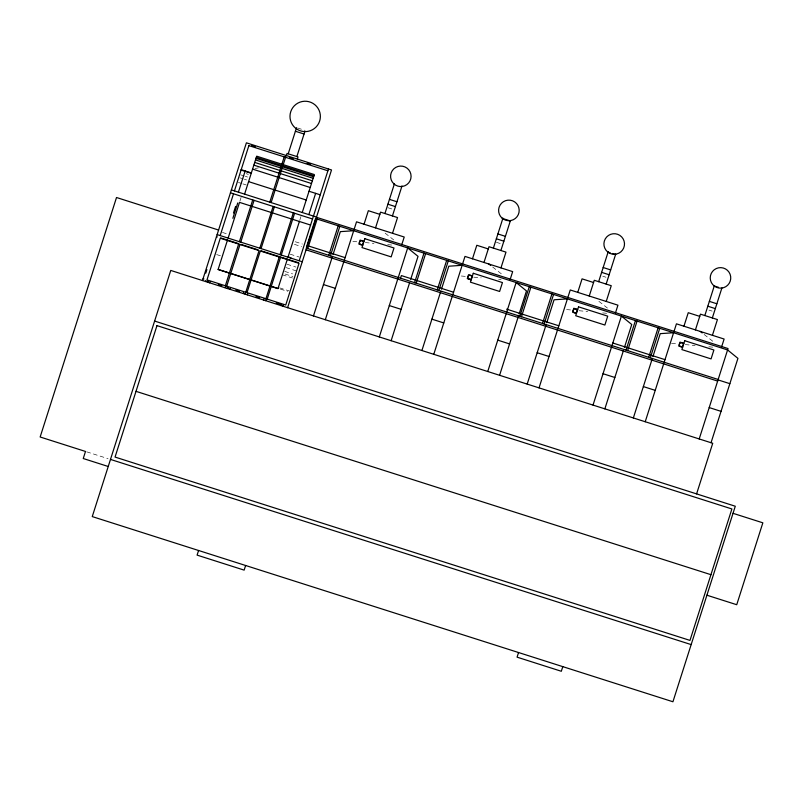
<?xml version="1.0" encoding="UTF-8"?>
<svg xmlns="http://www.w3.org/2000/svg" width="803" height="803" viewBox="0 0 803 803"><rect width="100%" height="100%" fill="white"/><g stroke="black" fill="none" stroke-linecap="round" stroke-linejoin="round"><path stroke-width="0.6" stroke-dasharray="4.01 3.01" d="M239.926 201.101L241.091 197.448M299.73 220.393L301.025 216.328M254.952 168.51L258.425 167.887M352.848 241.412L357.827 241.874M365.295 242.566L374.007 243.379M387.688 244.654L393.912 245.226M461.303 276.001L466.282 276.463M473.74 277.155L481.208 277.848M498.633 279.464L501.122 279.695M566.567 309.567L571.545 310.028M579.013 310.721L587.726 311.534M602.651 312.919L608.875 313.501M671.509 343.313L677.732 343.885M685.2 344.587L695.147 345.511M708.838 346.776L715.061 347.358M297.622 128.018L305.19 130.437M387.969 207.726L392.255 209.091M496.415 242.315L500.701 243.68M602.762 276.222L605.974 277.246M708.939 310.078L712.151 311.112M246.14 173.669L248.398 174.392M240.78 174.883L244.172 175.957M245.296 176.319L247.555 177.041M239.846 177.804L243.239 178.878M244.363 179.24L246.621 179.962M238.371 182.452L241.753 183.526M242.887 183.887L246.27 184.971M295.283 241.753L302.41 244.032M294.46 244.353L301.577 246.631M222.431 232.438L228.102 234.255M290.194 254.18L299.158 257.04M286.992 264.227L295.956 267.078M285.918 267.58L296.006 270.802M284.704 271.384L292.553 273.893M285.095 274.034L292.934 276.543M282.385 274.787L292.473 277.999M216.629 254.561L221.166 256.006M279.534 287.835L289.04 290.867M280.428 289.13L287.584 291.338M86.694 451.838L108.104 458.664M704.101 334.439L713.646 341.937M598.867 301.326L607.459 308.071M492.651 267.008L503.15 275.258M385.149 233.171L393.741 239.926"/><path stroke-width="1.2" d="M202.476 280.548L246.401 142.824L331.519 169.965L287.604 307.69M205.779 273.11L206.893 269.607M205.528 281.522L205.869 280.478M220.183 235.57L233.512 193.794M234.436 190.893L248.88 145.594M207.435 282.124L207.766 281.08M207.716 282.224L208.057 281.17M238.391 192.178L245.166 170.949M209.623 282.827L209.954 281.783M233.482 213.026L235.58 206.441M232.86 218.286L237.748 202.948M227.49 240.077L218.105 269.527L277.979 288.618L287.364 259.168M228.122 238.1L239.515 202.376L310.59 225.051M244.584 194.155L256.699 156.183L314.344 174.562L302.239 212.514M225.352 285.768L238.642 244.082M239.404 241.693L252.724 199.927M225.091 287.755L225.412 286.751M226.697 286.199L239.997 244.513M240.749 242.125L254.079 200.348M227.108 288.397L227.43 287.394M227.911 288.658L228.233 287.655M229.929 289.301L230.25 288.297M269.778 202.155L284.212 156.896M271.133 202.587L285.567 157.328M285.717 156.465L286.039 155.461M286.38 155.571L287.062 153.433L298.013 156.926L297.331 159.064M243.259 293.557L243.58 292.553M288.217 153.795L296.538 127.677M245.015 294.109L245.357 293.065M245.758 292.272L259.048 250.586L220.273 238.22L206.983 279.906L285.738 305.02L299.027 263.334L260.302 250.988L247.013 292.673M259.811 248.207L273.13 206.431M261.065 248.609L274.385 206.833M247.364 294.862L247.695 293.818M296.869 156.555L304.819 131.632M263.555 300.021L263.876 299.017M265.944 298.716L279.233 257.02M279.996 254.641L293.316 212.865M265.642 300.693L265.964 299.69M267.208 299.117L280.498 257.432M281.261 255.043L294.581 213.267M299.389 221.477L288.066 256.97L288.899 257.231M291.268 258.235L288.126 256.779M198.572 550.497L197.096 555.114L244.142 570.12L245.618 565.503M308.854 214.622L315.629 193.352M280.699 305.491L281.03 304.447M281.04 305.602L281.361 304.598M282.716 306.134L283.047 305.09M283.128 306.264L283.449 305.26M299.198 260.764L328.467 168.991M306.505 246.902L315.549 218.557L727.588 349.947L737.927 358.369L711.036 442.714M307.75 248.599L317.165 219.068M328.798 255.304L338.214 225.784M330.414 255.826L339.84 226.295M313.461 315.94L332.281 256.89M333.014 254.601L340.342 231.645L353.701 230.722L344.286 260.242M325.315 319.724L343.905 261.437M353.993 229.799L356.532 221.819L404.22 237.026L401.731 244.815M364.04 224.218L368.346 210.697L379.839 214.361M375.533 227.881L380.552 212.133L397.535 217.553L392.516 233.292M384.938 213.538L394.504 183.536M392.436 215.927L402.002 185.925M379.307 336.939L407.683 247.936L418.032 256.358L410.694 279.364M400.536 278.179L401.37 275.58L453.565 292.232M391.131 340.703L409.59 282.817M414.579 282.666L423.994 253.136M416.195 283.178L425.62 253.648M437.254 289.893L446.669 260.363M438.87 290.405L448.285 260.885M421.906 350.52L440.737 291.479M441.469 289.18L448.787 266.225L462.147 265.301L452.731 294.831M433.771 354.304L452.35 296.016M462.508 264.187L464.987 256.408L512.665 271.615L510.186 279.394M472.485 258.797L476.801 245.276L488.294 248.94M483.978 262.461L488.997 246.722L505.98 252.132L500.962 267.881M493.383 248.117L502.949 218.115M500.891 250.506L510.457 220.514M487.752 371.518L516.138 282.515L526.477 290.937L519.139 313.943M499.586 375.292L518.407 316.241M519.852 316.231L529.267 286.701M521.468 316.743L530.883 287.223M542.517 323.458L551.932 293.928M544.133 323.98L553.558 294.45M527.18 384.085L546 325.044M546.733 322.746L554.06 299.79L567.42 298.867M539.034 387.869L557.623 329.591M558.005 328.397L570.25 289.973L617.939 305.18L615.449 312.959M577.759 292.362L582.065 278.852L593.558 282.515M589.251 296.026L594.27 280.287L611.254 285.707L606.235 301.446M598.657 281.682L608.222 251.69M606.155 284.081L615.72 254.079M593.026 405.083L621.402 316.081L631.75 324.502L624.413 347.518M518.547 652.528L517.072 657.155L561.317 671.268L562.793 666.641M604.85 408.857L623.309 350.971M626.029 350.088L635.454 320.568M627.655 350.61L637.07 321.08M648.704 357.325L658.119 327.795M650.32 357.837L659.735 328.307M633.356 417.951L652.187 358.901M652.919 356.612L660.237 333.657L673.597 332.733M645.221 421.736L663.81 363.448M664.181 362.253L676.437 323.83L724.115 339.037L721.636 346.826M683.935 326.229L688.251 312.708L699.744 316.372M695.428 329.892L700.447 314.154L717.43 319.564L712.412 335.303M704.833 315.549L714.399 285.547M712.341 317.938L721.907 287.936M699.202 438.95L728.03 348.552L316.432 217.292M696.592 493.885L712.733 443.266L170.758 270.43L92.255 516.59L672.934 701.762L735.287 506.231L154.608 321.059M295.404 131.25L304.056 134.011M502.819 218.557L510.317 220.945M608.082 252.122L610.23 252.804M612.368 253.487L615.58 254.511M714.269 285.978L718.555 287.344M251.7 145.614L255.224 146.738M289.632 157.709L293.125 158.823M307.137 163.29L310.641 164.414M248.87 145.624L327.895 170.788M389.455 199.365L396.953 201.754M497.9 233.954L505.408 236.343M603.173 267.519L610.671 269.908M709.36 301.376L716.858 303.775M256.308 157.408L313.953 175.787M255.996 158.372L313.642 176.75M255.505 159.927L313.15 178.306M387.909 204.203L395.407 206.592M496.364 238.792L503.862 241.181M601.628 272.358L609.126 274.746M707.814 306.214L715.312 308.613M254.702 162.427L312.357 180.805M253.838 165.137L311.494 183.516M252.574 169.122L310.219 187.5M241.201 169.684L251.359 172.926M309.025 191.244L320.226 194.818M241.071 170.075L250.104 172.956M248.579 181.619L306.234 200.007M231.384 189.92L316.502 217.061M230.451 192.82L312.528 218.988M363.98 241.332L360.105 240.097L358.841 244.062L362.715 245.296M472.435 275.911L468.55 274.676L467.286 278.641L471.17 279.886M577.698 309.486L573.824 308.242L572.559 312.216L576.434 313.451M683.885 343.343L680 342.108L678.736 346.073L682.62 347.308M308.332 245.919L345.109 257.643M506.633 309.155L558.828 325.797M612.819 343.011L665.014 359.654M306.134 248.077L718.173 379.478M718.033 379.899L729.857 383.673M306.053 249.833L717.651 381.084M218.587 230.049L116.515 197.508L40.15 436.993L85.499 451.457L83.251 458.523L108.234 466.493M217.131 234.596L302.259 261.738M220.745 237.919L238.591 243.61M240.97 244.373L258.014 249.803M261.186 250.817L288.197 259.429M289.01 259.69L298.575 262.742M216.459 236.714L217.292 236.985M323.458 284.563L335.323 288.347M389.304 305.562L401.139 309.336M431.914 319.152L443.768 322.936M497.76 340.151L509.584 343.925M537.177 352.718L549.041 356.502M603.023 373.716L614.857 377.49M643.364 386.584L655.218 390.358M709.21 407.573L721.034 411.347M218.145 269.396L278.019 288.488M203.079 278.661L203.912 278.932M218.336 284.453L221.859 285.577M235.962 290.074L239.485 291.198M256.037 296.478L259.61 297.612M276.272 302.922L279.835 304.066M733.019 513.318L762.85 522.823L736.732 604.719L706.911 595.214M136.008 391.342L710.936 574.687M110.493 459.426L691.162 644.598M700.276 331.438L702.183 332.934M488.826 264.006L490.733 265.512M156.966 325.627L115.05 457.068L689.978 640.403L731.894 508.961L156.966 325.627M364.823 238.692L361.992 247.585L391.161 256.89L394.002 247.997L364.823 238.692M473.278 273.271L470.438 282.174L499.617 291.469L502.447 282.576L473.278 273.271M578.541 306.846L575.711 315.74L604.88 325.044L607.72 316.151L578.541 306.846M684.728 340.703L681.888 349.596L711.067 358.901L713.897 350.008L684.728 340.703M393.761 183.736A10.248 10.248 0 0 0 410.795 178.728A10.248 10.248 0 0 0 397.937 166.482A10.248 10.248 0 0 0 393.761 183.736M297.271 129.403A15.197 15.197 0 0 0 320.367 116.786A15.197 15.197 0 0 0 297.883 103.095A15.197 15.197 0 0 0 297.271 129.403M502.146 218.195A10.298 10.298 0 0 0 519.009 212.373A10.298 10.298 0 0 0 505.549 200.68A10.298 10.298 0 0 0 502.146 218.195M607.62 251.911A10.298 10.298 0 0 0 624.353 245.748A10.298 10.298 0 0 0 610.651 234.335A10.298 10.298 0 0 0 607.62 251.911M714.499 286.209A10.248 10.248 0 0 0 730.7 278.932A10.248 10.248 0 0 0 716.296 268.533A10.248 10.248 0 0 0 714.499 286.209M360.336 244.343A1.967 1.967 0 0 0 363.378 242.797A1.967 1.967 0 0 0 360.517 240.94A1.967 1.967 0 0 0 360.336 244.343M468.791 278.932A1.967 1.967 0 0 0 471.823 277.376A1.967 1.967 0 0 0 468.962 275.529A1.967 1.967 0 0 0 468.791 278.932M574.055 312.497A1.967 1.967 0 0 0 577.096 310.952A1.967 1.967 0 0 0 574.235 309.095A1.967 1.967 0 0 0 574.055 312.497M680.241 346.364A1.967 1.967 0 0 0 683.273 344.808A1.967 1.967 0 0 0 680.412 342.951A1.967 1.967 0 0 0 680.241 346.364"/></g></svg>
